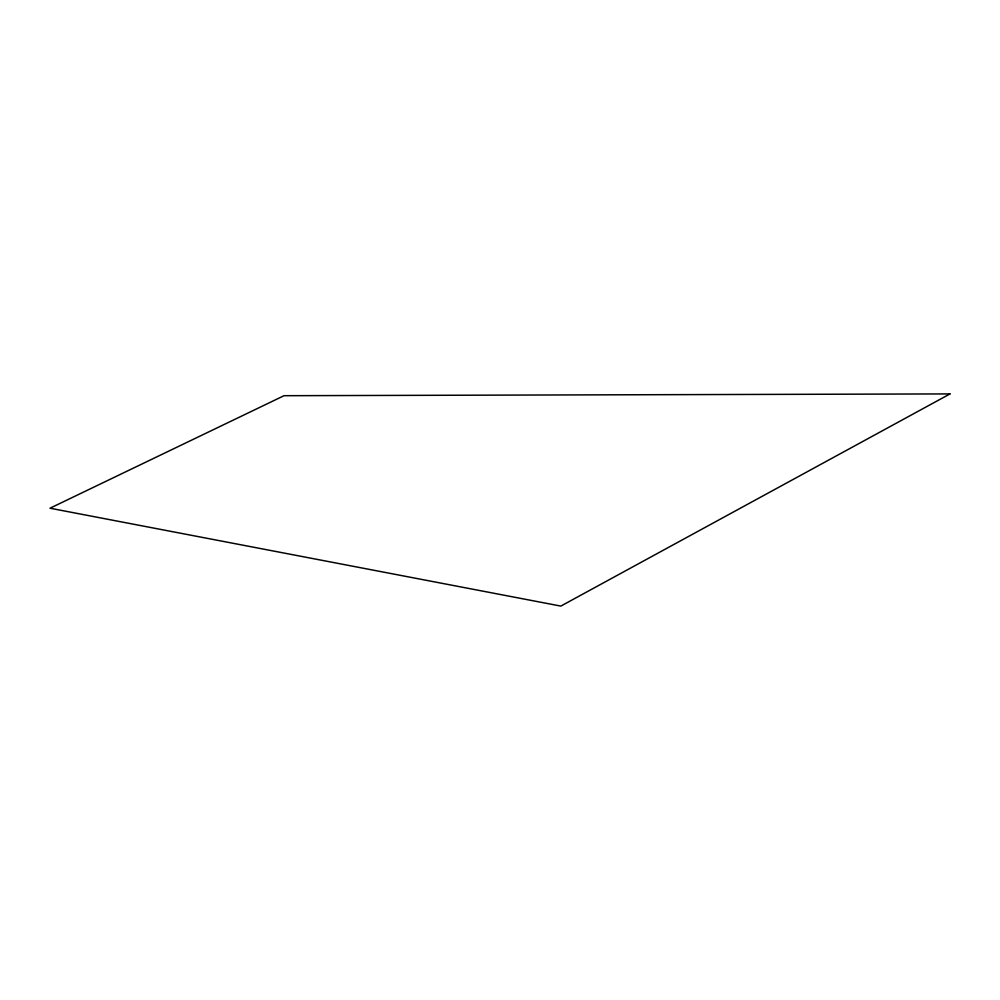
<?xml version="1.0" encoding="UTF-8"?>
<svg xmlns="http://www.w3.org/2000/svg" width="1000" height="1000" viewBox="0 0 1000 1000"><rect width="100%" height="100%" fill="white"/><g stroke="black" fill="none" stroke-linecap="round" stroke-linejoin="round"><path stroke-width="1.5" d="M950 393.913L560.837 606.087L50 508.212L284.037 395.7L950 393.913"/></g></svg>
